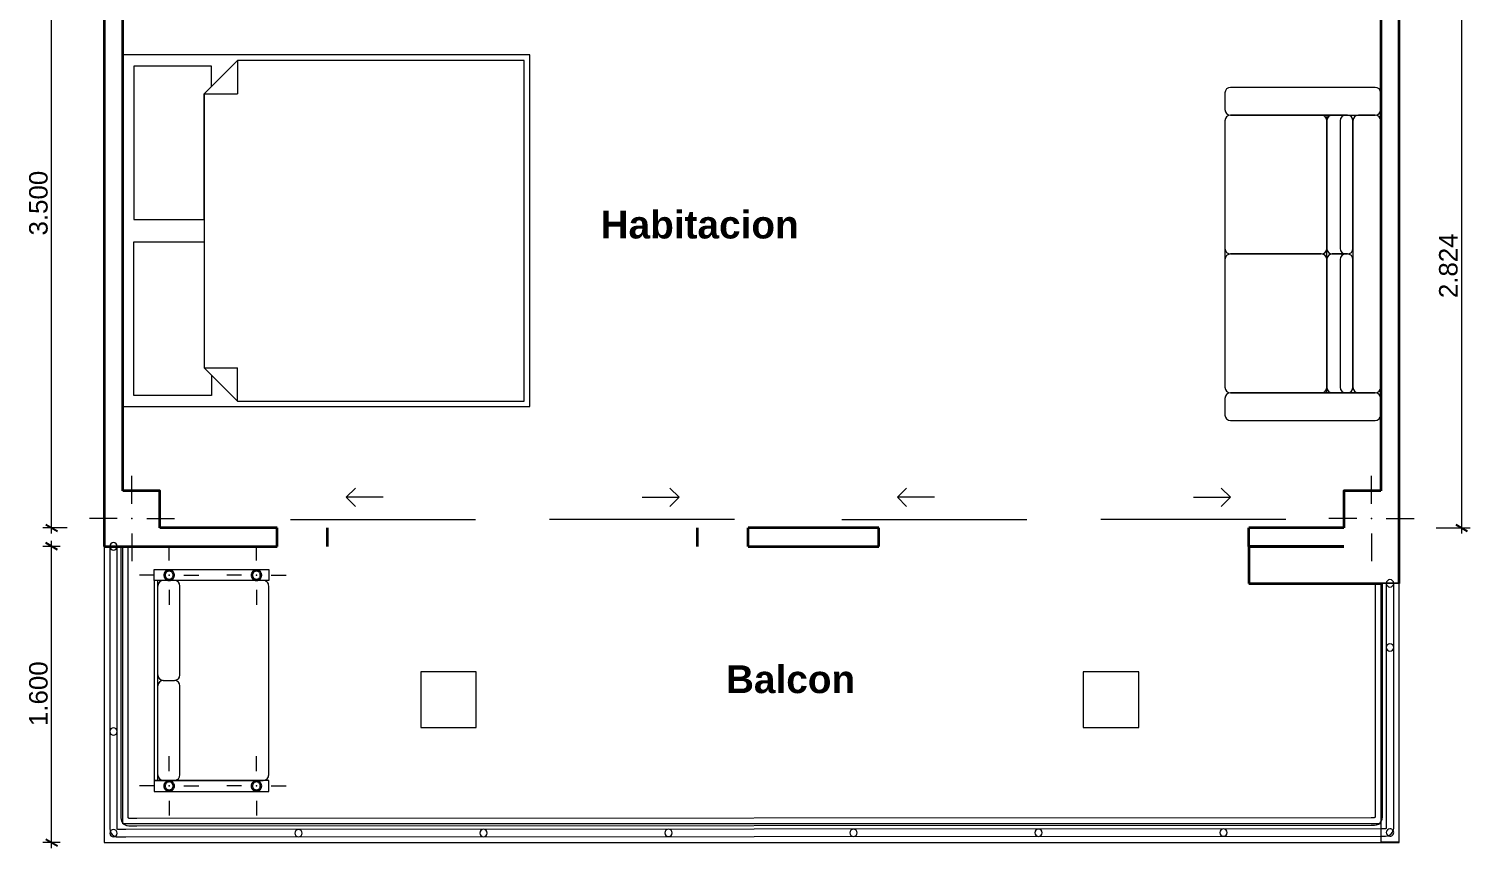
# Model space of a CAD drawing. Header units: metres. Extents: x 325.2 to 347, y -2.1 to 15.3.
# Drawn here: x 339.23 to 347.02, y -2.08 to 2.34 of the extents above; entities that cross this region are included whole.
import ezdxf

# ---------------------------------------------------------------- set-up
doc = ezdxf.new("R2010")
doc.units = ezdxf.units.M
doc.header["$MEASUREMENT"] = 0
doc.set_wipeout_variables(frame=1)
doc.linetypes.add('Wipeout_Contour', pattern=[1, 0, -1])
for name, color, linetype in [('Nuevo_Cotas - General', 7, 'Continuous'), ('Nuevo_Estructura - Carga', 7, 'Continuous'), ('Nuevo_Puertas ARCHICAD', 7, 'Continuous')]:
    doc.layers.add(name, color=color, linetype=linetype)
for name, color, linetype, lineweight in [('Nuevo_Estructura - Carga_Pluma_Nº__20', 1, 'Continuous', 0), ('Nuevo_Estructura - Carga_Pluma_Nº__27', 7, 'Continuous', 35), ('Nuevo_Interior - Escaleras & Barandillas_Pluma_Nº__11', 171, 'Continuous', 18), ('Nuevo_Puertas ARCHICAD_Pluma_Nº__141', 7, 'Continuous', 20), ('Nuevo_Puertas ARCHICAD_Pluma_Nº__27', 7, 'Continuous', 35)]:
    doc.layers.add(name, color=color, linetype=linetype, lineweight=lineweight)
for name, color, linetype, lineweight, true_color in [('Nuevo_Estructura - Carga_Pluma_Nº__28', 7, 'Continuous', 35, 0xa80f02), ('Nuevo_Estructura - Carga_Pluma_Nº__87', 7, 'Continuous', 20, 0x6a6a6a), ('Nuevo_Interior - Lámparas_Pluma_Nº__77', 7, 'Continuous', 20, 0xffeb28), ('Nuevo_Interior - Mobiliario_Pluma_Nº__4', 7, 'Continuous', 20, 0x029e21), ('Nuevo_Notas - Textos_Pluma_Nº__86', 7, 'Continuous', 20, 0x5555ff), ('Nuevo_Puertas ARCHICAD_Pluma_Nº__3', 7, 'Continuous', 18, 0xff6600)]:
    doc.layers.add(name, color=color, linetype=linetype, lineweight=lineweight, true_color=true_color)
doc.styles.add('Estilo_Generado_1', font='arial.ttf')
doc.styles.add('Estilo_Generado_2', font='')
doc.styles.get('Estilo_Generado_2').set_extended_font_data('Arial', bold=True)

# ---------------------------------------------------------------- blocks, each defined once
blk = doc.blocks.new('Puerta Doble Corredera Exterior 24')
at = {"layer": 'Nuevo_Puertas ARCHICAD_Pluma_Nº__141', "color": 7, "linetype": 'Continuous', "lineweight": 20}
for p, q in [((-0.9, 0.265), (-0.85, 0.315)), ((0.9, 0.265), (0.85, 0.315)), ((-0.7, 0.265), (-0.9, 0.265)), ((-0.9, 0.265), (-0.85, 0.215)), ((0.7, 0.265), (0.9, 0.265)), ((0.9, 0.265), (0.85, 0.215))]:
    blk.add_line(p, q, dxfattribs=at)
at = {"layer": 'Nuevo_Puertas ARCHICAD_Pluma_Nº__27', "color": 7, "linetype": 'Continuous', "lineweight": 35}
for p, q in [((-1, 0), (-1, 0.1)), ((1, 0), (1, 0.1))]:
    blk.add_line(p, q, dxfattribs=at)
at = {"layer": 'Nuevo_Puertas ARCHICAD_Pluma_Nº__3', "color": 30, "linetype": 'Continuous', "lineweight": 18, "true_color": 0xff6600}
for p, q in [((-1.2, 0.145), (-0.2, 0.145)), ((1.2, 0.145), (0.2, 0.145))]:
    blk.add_line(p, q, dxfattribs=at)
blk = doc.blocks.new('Puerta Doble Corredera Exterior 24_2')
at = {"layer": 'Nuevo_Puertas ARCHICAD_Pluma_Nº__141', "color": 7, "linetype": 'Continuous', "lineweight": 20}
for p, q in [((-0.9, 0.265), (-0.85, 0.315)), ((0.9, 0.265), (0.85, 0.315)), ((-0.7, 0.265), (-0.9, 0.265)), ((-0.9, 0.265), (-0.85, 0.215)), ((0.7, 0.265), (0.9, 0.265)), ((0.9, 0.265), (0.85, 0.215))]:
    blk.add_line(p, q, dxfattribs=at)
at = {"layer": 'Nuevo_Puertas ARCHICAD_Pluma_Nº__27', "color": 7, "linetype": 'Continuous', "lineweight": 35}
for p, q in [((-1, 0), (-1, 0.1)), ((1, 0), (1, 0.1))]:
    blk.add_line(p, q, dxfattribs=at)
at = {"layer": 'Nuevo_Puertas ARCHICAD_Pluma_Nº__3', "color": 30, "linetype": 'Continuous', "lineweight": 18, "true_color": 0xff6600}
for p, q in [((-1.2, 0.145), (-0.2, 0.145)), ((1.2, 0.145), (0.2, 0.145))]:
    blk.add_line(p, q, dxfattribs=at)

msp = doc.modelspace()

# ---------------------------------------------------------------- linework, layer by layer
at = {"layer": 'Nuevo_Cotas - General', "color": 151, "linetype": 'Continuous', "lineweight": 20, "true_color": 0x80c2ff}
for p, q in [((339.3493, -0.3518), (339.3493, 3.1486)), ((346.9704, 2.4719), (346.9705, -0.3518)), ((339.4338, -0.3518), (339.3024, -0.3518)), ((339.3493, -0.3823), (339.3493, -0.3518)), ((346.8338, -0.3518), (347.0173, -0.3518)), ((346.9705, -0.3518), (346.9705, -0.3823)), ((339.3961, -0.4518), (339.3024, -0.4518)), ((339.3493, -0.4518), (339.3493, -0.4212)), ((339.3493, -2.0518), (339.3493, -0.4518)), ((339.3961, -2.0518), (339.3024, -2.0518)), ((339.3493, -2.0823), (339.3493, -2.0518))]:
    msp.add_line(p, q, dxfattribs=at)
at = {"layer": 'Nuevo_Cotas - General', "color": 161, "linetype": 'Continuous', "lineweight": 25, "true_color": 0x40a5ff}
for p, q in [((339.318, -0.3337), (339.3805, -0.3698)), ((346.9392, -0.3337), (347.0017, -0.3698)), ((339.3805, -0.4698), (339.318, -0.4337)), ((339.318, -2.0337), (339.3805, -2.0698))]:
    msp.add_line(p, q, dxfattribs=at)
at = {"layer": 'Nuevo_Estructura - Carga_Pluma_Nº__20', "color": 1, "linetype": 'Continuous', "lineweight": 0}
for p, q in [((339.7838, -0.2218), (339.7838, -0.0718)), ((346.4838, -0.2218), (346.4838, -0.0718)), ((339.7038, -0.3018), (339.5538, -0.3018)), ((339.8638, -0.3018), (340.0138, -0.3018)), ((346.4038, -0.3018), (346.2538, -0.3018)), ((346.5638, -0.3018), (346.7138, -0.3018)), ((339.7838, -0.3818), (339.7838, -0.5318)), ((346.4838, -0.3818), (346.4838, -0.5318)), ((339.9848, -0.5276), (339.9848, -0.4476)), ((340.4568, -0.5276), (340.4568, -0.4476)), ((339.9048, -0.6076), (339.8248, -0.6076)), ((340.0648, -0.6076), (340.1448, -0.6076)), ((340.3768, -0.6076), (340.2968, -0.6076)), ((340.5368, -0.6076), (340.6168, -0.6076)), ((339.9848, -0.6876), (339.9848, -0.7676)), ((340.4568, -0.6876), (340.4568, -0.7676)), ((339.9848, -1.6662), (339.9848, -1.5862)), ((340.4568, -1.6662), (340.4568, -1.5862)), ((339.9048, -1.7462), (339.8248, -1.7462)), ((340.0648, -1.7462), (340.1448, -1.7462)), ((340.3768, -1.7462), (340.2968, -1.7462)), ((340.5368, -1.7462), (340.6168, -1.7462)), ((339.9848, -1.8262), (339.9848, -1.9062)), ((340.4568, -1.8262), (340.4568, -1.9062))]:
    msp.add_line(p, q, dxfattribs=at)
for p in [(339.7838, -0.3018), (346.4838, -0.3018), (339.9848, -0.6076), (340.4568, -0.6076), (339.9848, -1.7462), (340.4568, -1.7462)]:
    msp.add_point(p, dxfattribs=at)
at = {"layer": 'Nuevo_Estructura - Carga_Pluma_Nº__27', "color": 7, "linetype": 'Continuous', "lineweight": 35}
for p, q in [((340.5692, -0.4518), (340.5692, -0.3518)), ((343.1138, -0.4518), (343.1138, -0.3518)), ((343.8213, -0.4518), (343.8213, -0.3518)), ((345.8213, -0.4518), (345.8213, -0.3518))]:
    msp.add_line(p, q, dxfattribs=at)
at = {"layer": 'Nuevo_Estructura - Carga_Pluma_Nº__27', "color": 7, "linetype": 'Continuous', "lineweight": 35, "flags": 128}
for points in [[(346.6338, -0.4518), (346.6338, 10.9482)], [(339.6338, 3.1486), (339.6338, -0.1518)], [(339.7338, -0.1518), (339.7338, 3.1486)], [(346.5338, 3.1486), (346.5338, -0.1518)], [(340.5692, -0.3518), (339.9338, -0.3518)], [(343.8213, -0.3518), (343.1138, -0.3518)], [(346.3338, -0.3518), (345.8213, -0.3518)], [(339.9338, -0.4518), (340.5692, -0.4518)], [(343.1138, -0.4518), (343.8213, -0.4518)], [(345.8213, -0.4518), (346.3338, -0.4518)], [(346.3338, -0.4518), (345.8213, -0.4518)], [(345.8213, -0.4518), (345.8213, -0.6518)], [(346.6338, -0.6518), (346.6338, -0.4518)], [(345.8213, -0.6518), (346.6338, -0.6518)]]:
    msp.add_lwpolyline(points, dxfattribs=at)
at = {"layer": 'Nuevo_Estructura - Carga_Pluma_Nº__28', "color": 14, "linetype": 'Continuous', "lineweight": 35, "true_color": 0xa80f02, "flags": 128}
for points in [[(339.6338, -0.1518), (339.6338, -0.3518)], [(339.9338, -0.3518), (339.9338, -0.1518), (339.7338, -0.1518)], [(346.5338, -0.1518), (346.3338, -0.1518), (346.3338, -0.3518)]]:
    msp.add_lwpolyline(points, dxfattribs=at)
for points in [[(339.9598, -0.6076, 0.414214), (339.9848, -0.6326, 0.414214), (340.0098, -0.6076, 0.414214), (339.9848, -0.5826, 0.414214)], [(340.4318, -0.6076, 0.414214), (340.4568, -0.6326, 0.414214), (340.4818, -0.6076, 0.414214), (340.4568, -0.5826, 0.414214)], [(339.9598, -1.7462, 0.414214), (339.9848, -1.7712, 0.414214), (340.0098, -1.7462, 0.414214), (339.9848, -1.7212, 0.414214)], [(340.4318, -1.7462, 0.414214), (340.4568, -1.7712, 0.414214), (340.4818, -1.7462, 0.414214), (340.4568, -1.7212, 0.414214)]]:
    msp.add_lwpolyline(points, format="xyb", close=True, dxfattribs=at)
at = {"layer": 'Nuevo_Interior - Lámparas_Pluma_Nº__77', "color": 2, "linetype": 'Continuous', "lineweight": 20, "true_color": 0xffeb28, "flags": 128}
for points in [[(341.3449, -1.4305), (341.6449, -1.4305), (341.6449, -1.1305), (341.3449, -1.1305)], [(344.9255, -1.4305), (345.2255, -1.4305), (345.2255, -1.1305), (344.9255, -1.1305)]]:
    msp.add_lwpolyline(points, close=True, dxfattribs=at)
at = {"layer": 'Nuevo_Interior - Mobiliario_Pluma_Nº__4', "color": 104, "linetype": 'Continuous', "lineweight": 20, "true_color": 0x029e21}
for p, q in [((340.3538, 2.1731), (340.3538, 1.9931)), ((346.5038, 2.0277), (345.7218, 2.0277)), ((340.1738, 1.9931), (340.3538, 1.9931)), ((345.6918, 1.9977), (345.6918, 1.9077)), ((346.5338, 1.9077), (346.5338, 1.9977)), ((346.2122, 1.8777), (345.7218, 1.8777)), ((346.2122, 1.8777), (345.7218, 1.8777)), ((345.7218, 1.8777), (346.5038, 1.8777)), ((346.2722, 1.8777), (346.2122, 1.8777)), ((346.2422, 1.8777), (346.2422, 1.8477)), ((346.3449, 1.8777), (346.2722, 1.8777)), ((346.3538, 1.8777), (346.3449, 1.8777)), ((346.3538, 1.8777), (346.4138, 1.8777)), ((346.5038, 1.8777), (346.4138, 1.8777)), ((345.6918, 1.8477), (345.6918, 1.1577)), ((345.6918, 1.8477), (345.6918, 0.4077)), ((346.2422, 1.1577), (346.2422, 1.8477)), ((346.2422, 0.4077), (346.2422, 1.8477)), ((346.2422, 1.8477), (346.2422, 1.1577)), ((346.3149, 1.8477), (346.3149, 1.1577)), ((346.3838, 1.8477), (346.3838, 0.4077)), ((346.3838, 1.1577), (346.3838, 1.8477)), ((346.5338, 0.4077), (346.5338, 1.8477)), ((345.6918, 1.0977), (345.6918, 0.4077)), ((345.7218, 1.1277), (346.2122, 1.1277)), ((346.2122, 1.1277), (345.7218, 1.1277)), ((346.2422, 0.4077), (346.2422, 1.0977)), ((346.2422, 1.0977), (346.2422, 0.4077)), ((346.2722, 1.1277), (346.3449, 1.1277)), ((346.3449, 1.1277), (346.2722, 1.1277)), ((346.3149, 1.0977), (346.3149, 0.4077)), ((346.3449, 1.1277), (346.3538, 1.1277)), ((346.3538, 1.1277), (346.3449, 1.1277)), ((346.3838, 0.4077), (346.3838, 1.0977)), ((340.1738, 0.5131), (340.3538, 0.5131)), ((340.3538, 0.3331), (340.3538, 0.5131)), ((346.2422, 0.3777), (346.2422, 0.4077)), ((345.6918, 0.3477), (345.6918, 0.2577)), ((345.7218, 0.3777), (346.2122, 0.3777)), ((345.7218, 0.3777), (346.2122, 0.3777)), ((346.5038, 0.3777), (345.7218, 0.3777)), ((346.2122, 0.3777), (346.2722, 0.3777)), ((346.2722, 0.3777), (346.3449, 0.3777)), ((346.3449, 0.3777), (346.3538, 0.3777)), ((346.3538, 0.3777), (346.4138, 0.3777)), ((346.4138, 0.3777), (346.5038, 0.3777)), ((346.5338, 0.2577), (346.5338, 0.3477)), ((345.7218, 0.2277), (346.5038, 0.2277)), ((339.9233, -1.7162), (339.9233, -0.6362)), ((340.0433, -1.1462), (340.0433, -0.6662)), ((339.9533, -1.1762), (340.0133, -1.1762)), ((340.0433, -1.6862), (340.0433, -1.2062))]:
    msp.add_line(p, q, dxfattribs=at)
at = {"layer": 'Nuevo_Interior - Mobiliario_Pluma_Nº__4', "color": 104, "linetype": 'Continuous', "lineweight": 20, "true_color": 0x029e21, "flags": 128}
for points in [[(341.9338, 0.3031), (341.9338, 2.2031), (339.7338, 2.2031), (339.7338, 0.3031)], [(340.1738, 1.3131), (340.1738, 1.9931), (340.2138, 2.0331), (340.2138, 2.1431), (339.7938, 2.1431), (339.7938, 1.3131)], [(341.9038, 0.3331), (341.9038, 2.1731), (340.3538, 2.1731), (340.1738, 1.9931), (340.1738, 0.5131), (340.3538, 0.3331)], [(340.1738, 1.1931), (340.1738, 0.5131), (340.2138, 0.4731), (340.2138, 0.3631), (339.7938, 0.3631), (339.7938, 1.1931)], [(340.5233, -0.5762), (340.5233, -0.6362), (339.9033, -0.6362), (339.9033, -0.5762)], [(340.5233, -1.7762), (340.5233, -1.7162), (339.9033, -1.7162), (339.9033, -1.7762)]]:
    msp.add_lwpolyline(points, close=True, dxfattribs=at)
msp.add_lwpolyline([(340.4933, -1.7162, 0.414214), (340.5233, -1.6862), (340.5233, -0.6662, 0.414214), (340.4933, -0.6362), (339.9033, -0.6362), (339.9033, -1.7162)], format="xyb", close=True, dxfattribs=at)
at = {"layer": 'Nuevo_Interior - Mobiliario_Pluma_Nº__4', "color": 104, "linetype": 'Continuous', "lineweight": 20, "true_color": 0x029e21}
for centre, start, end in [((345.7218, 1.9977), 90, 180), ((346.5038, 1.9977), 0, 90), ((345.7218, 1.9077), 180, 270), ((345.7218, 1.8477), 90, 180), ((345.7218, 1.8477), 90, 180), ((346.2122, 1.8477), 0, 90), ((346.2122, 1.8477), 0, 90), ((346.2722, 1.8477), 90, 180), ((346.3449, 1.8477), 90, 180), ((346.3538, 1.8477), 0, 90), ((346.4138, 1.8477), 90, 180), ((346.5038, 1.9077), 270, 0), ((346.5038, 1.8477), 0, 90), ((345.7218, 1.1577), 180, 270), ((345.7218, 1.0977), 90, 180), ((346.2122, 1.1577), 270, 0), ((346.2122, 1.0977), 0, 90), ((346.2722, 1.1577), 180, 270), ((346.2722, 1.0977), 90, 180), ((346.3449, 1.1577), 180, 270), ((346.3449, 1.0977), 90, 180), ((346.3538, 1.1577), 270, 0), ((346.3538, 1.0977), 0, 90), ((345.7218, 0.4077), 180, 270), ((345.7218, 0.4077), 180, 270), ((346.2122, 0.4077), 270, 0), ((346.2122, 0.4077), 270, 0), ((346.2722, 0.4077), 180, 270), ((346.3449, 0.4077), 180, 270), ((346.3538, 0.4077), 270, 0), ((346.4138, 0.4077), 180, 270), ((346.5038, 0.4077), 270, 0), ((345.7218, 0.3477), 90, 180), ((346.5038, 0.3477), 0, 90), ((345.7218, 0.2577), 180, 270), ((346.5038, 0.2577), 270, 0), ((339.9533, -0.6662), 90, 180), ((340.0133, -0.6662), 0, 90), ((339.9533, -1.1462), 180, 270), ((340.0133, -1.1462), 270, 0), ((339.9533, -1.2062), 90, 180), ((340.0133, -1.2062), 0, 90), ((339.9533, -1.6862), 180, 270), ((340.0133, -1.6862), 270, 0)]:
    msp.add_arc(centre, 0.03, start, end, dxfattribs=at)

# ---------------------------------------------------------------- block references
at = {"layer": 'Nuevo_Puertas ARCHICAD', "color": 21, "linetype": 'Continuous', "lineweight": 18, "true_color": 0xff9955}
for name, p in [('Puerta Doble Corredera Exterior 24', (341.8415, -0.4518)), ('Puerta Doble Corredera Exterior 24_2', (344.8213, -0.4518))]:
    msp.add_blockref(name, p, dxfattribs=at)

# ---------------------------------------------------------------- texts
at = {"layer": 'Nuevo_Cotas - General', "color": 5, "lineweight": 25, "char_height": 0.1, "attachment_point": 7, "style": 'Estilo_Generado_1'}
for s, insert, rotation in [('\\A1;{\\pql;\\fArial|b0|i0|c0|p34;3.500}', (339.3293, 1.2275), 90), ('\\A1;{\\pql;\\fArial|b0|i0|c0|p34;2.824}', (346.9505, 0.8891), 90.0004), ('\\A1;{\\pql;\\fArial|b0|i0|c0|p34;1.600}', (339.3293, -1.4227), 90)]:
    msp.add_mtext(s, dxfattribs=dict(at, insert=insert, rotation=rotation))
at = {"layer": 'Nuevo_Notas - Textos_Pluma_Nº__86', "color": 173, "true_color": 0x5555ff, "style": 'Estilo_Generado_2'}
for s, p in [('Habitacion', (342.3169, 1.2113)), ('Balcon', (342.9945, -1.2448))]:
    msp.add_text(s, height=0.15, dxfattribs=at).set_placement(p)

# ---------------------------------------------------------------- wipeouts: each hides what was drawn before it
at = {"color": 254, "linetype": 'Wipeout_Contour', "lineweight": 0, "ltscale": 976.676044}
msp.add_wipeout([(339.7338, -1.9518), (339.6338, -2.0518), (339.7338, -2.0518)], dxfattribs=at).dxf.layer = 'Nuevo_Estructura - Carga'

# ---------------------------------------------------------------- next in the draw order: wipeouts: each hides what was drawn before it
at = {"color": 254, "linetype": 'Wipeout_Contour', "lineweight": 0, "ltscale": 1302.823484}
msp.add_wipeout([(339.7338, -1.9518), (339.7338, -0.4518), (339.6338, -0.4518), (339.6338, -1.9518)], dxfattribs=at).dxf.layer = 'Nuevo_Estructura - Carga'

# ---------------------------------------------------------------- next in the draw order: linework, layer by layer
at = {"layer": 'Nuevo_Estructura - Carga_Pluma_Nº__28', "color": 14, "linetype": 'Continuous', "lineweight": 35, "true_color": 0xa80f02, "flags": 128}
for points in [[(339.6338, -0.3518), (339.6338, -0.4518)], [(339.6338, -0.4518), (339.7338, -0.4518)], [(339.7338, -0.4518), (339.9338, -0.4518)]]:
    msp.add_lwpolyline(points, dxfattribs=at)
at = {"layer": 'Nuevo_Interior - Escaleras & Barandillas_Pluma_Nº__11', "color": 171, "linetype": 'Continuous', "lineweight": 18}
for p, q in [((339.7038, -0.4518), (339.6638, -0.4518)), ((339.7038, -0.4518), (339.6638, -0.4518)), ((339.7238, -0.4518), (339.7238, -1.9007)), ((339.7638, -0.4518), (339.7238, -0.4518)), ((339.7638, -1.9007), (339.7638, -0.4518))]:
    msp.add_line(p, q, dxfattribs=at)
at = {"layer": 'Nuevo_Interior - Escaleras & Barandillas_Pluma_Nº__11', "color": 171, "linetype": 'Continuous', "lineweight": 18, "flags": 128}
for points in [[(339.6638, -0.4518, 1), (339.7038, -0.4518, 1)], [(339.6638, -1.4518, 1), (339.7038, -1.4518, 1)]]:
    msp.add_lwpolyline(points, format="xyb", close=True, dxfattribs=at)

# ---------------------------------------------------------------- next in the draw order: wipeouts: each hides what was drawn before it
at = {"color": 254, "linetype": 'Wipeout_Contour', "lineweight": 0, "ltscale": 977.570798}
msp.add_wipeout([(339.6338, -1.9518), (339.6338, -2.0518), (339.7338, -1.9518)], dxfattribs=at).dxf.layer = 'Nuevo_Estructura - Carga'

# ---------------------------------------------------------------- next in the draw order: linework, layer by layer
at = {"layer": 'Nuevo_Estructura - Carga_Pluma_Nº__87', "color": 251, "linetype": 'Continuous', "lineweight": 20, "true_color": 0x6a6a6a, "flags": 128}
for points in [[(339.6338, -0.4518), (339.6338, -2.0518)], [(339.7338, -1.9518), (339.7338, -0.4518)], [(339.6338, -2.0518), (339.7338, -2.0518)]]:
    msp.add_lwpolyline(points, dxfattribs=at)
at = {"layer": 'Nuevo_Interior - Escaleras & Barandillas_Pluma_Nº__11', "color": 171, "linetype": 'Continuous', "lineweight": 18}
for p, q in [((339.6638, -0.4518), (339.6638, -1.9607)), ((339.6638, -0.4518), (339.6638, -1.9607)), ((339.6638, -1.9607), (339.6638, -1.9767)), ((339.6638, -1.9607), (339.6638, -1.9767)), ((339.6638, -1.9767), (339.6638, -1.978)), ((339.6638, -1.9767), (339.6638, -1.978)), ((339.6638, -1.978), (339.6652, -1.9884)), ((339.6638, -1.978), (339.6652, -1.9884)), ((339.6652, -1.9884), (339.6697, -1.9993)), ((339.6652, -1.9884), (339.6697, -1.9993)), ((339.6697, -1.9993), (339.6769, -2.0087)), ((339.6697, -1.9993), (339.6769, -2.0087)), ((339.6769, -2.0087), (339.6863, -2.0159)), ((339.6769, -2.0087), (339.6863, -2.0159)), ((339.6863, -2.0159), (339.6942, -2.0192)), ((339.6863, -2.0159), (339.6942, -2.0192))]:
    msp.add_line(p, q, dxfattribs=at)

# ---------------------------------------------------------------- next in the draw order: wipeouts: each hides what was drawn before it
at = {"color": 254, "linetype": 'Wipeout_Contour', "lineweight": 0, "ltscale": 1316.831302}
msp.add_wipeout([(339.7338, -2.0518), (346.6338, -2.0518), (346.6338, -1.9518), (339.7338, -1.9518)], dxfattribs=at).dxf.layer = 'Nuevo_Estructura - Carga'

# ---------------------------------------------------------------- next in the draw order: linework, layer by layer
at = {"layer": 'Nuevo_Estructura - Carga_Pluma_Nº__87', "color": 251, "linetype": 'Continuous', "lineweight": 20, "true_color": 0x6a6a6a, "flags": 128}
for points in [[(346.6338, -1.9518), (339.7338, -1.9518)], [(346.6338, -2.0518), (346.6338, -1.9518)], [(339.7338, -2.0518), (346.6338, -2.0518)]]:
    msp.add_lwpolyline(points, dxfattribs=at)
at = {"layer": 'Nuevo_Interior - Escaleras & Barandillas_Pluma_Nº__11', "color": 171, "linetype": 'Continuous', "lineweight": 18}
for p, q in [((339.7038, -1.9607), (339.7038, -0.4518)), ((339.7038, -1.9607), (339.7038, -0.4518)), ((339.7238, -1.9007), (339.7238, -1.9167)), ((339.7238, -1.9167), (339.7238, -1.918)), ((339.7238, -1.918), (339.7252, -1.9284)), ((339.7252, -1.9284), (339.7297, -1.9393)), ((339.7297, -1.9393), (339.7369, -1.9487)), ((339.7638, -1.9154), (339.7638, -1.9007)), ((339.7642, -1.918), (339.7638, -1.9154)), ((339.7646, -1.9191), (339.7642, -1.918)), ((339.7654, -1.9201), (339.7646, -1.9191)), ((339.7664, -1.9209), (339.7654, -1.9201)), ((339.7676, -1.9214), (339.7664, -1.9209)), ((339.7697, -1.9216), (339.7676, -1.9214)), ((339.7701, -1.9217), (339.7697, -1.9216)), ((339.7938, -1.9217), (339.7701, -1.9217)), ((339.8099, -1.9217), (339.7938, -1.9217)), ((346.4828, -1.9179), (339.8099, -1.9217)), ((339.6942, -2.0192), (339.6972, -2.0204)), ((339.6942, -2.0192), (339.6972, -2.0204)), ((339.6972, -2.0204), (339.7075, -2.0217)), ((339.6972, -2.0204), (339.7075, -2.0217)), ((339.7038, -1.9754), (339.7038, -1.9607)), ((339.7038, -1.9754), (339.7038, -1.9607)), ((339.7042, -1.978), (339.7038, -1.9754)), ((339.7042, -1.978), (339.7038, -1.9754)), ((339.7046, -1.9791), (339.7042, -1.978)), ((339.7046, -1.9791), (339.7042, -1.978)), ((339.7054, -1.9801), (339.7046, -1.9791)), ((339.7054, -1.9801), (339.7046, -1.9791)), ((339.7064, -1.9809), (339.7054, -1.9801)), ((339.7064, -1.9809), (339.7054, -1.9801)), ((339.7076, -1.9814), (339.7064, -1.9809)), ((339.7076, -1.9814), (339.7064, -1.9809)), ((339.7075, -2.0217), (339.7338, -2.0217)), ((339.7075, -2.0217), (339.7338, -2.0217)), ((339.7097, -1.9817), (339.7076, -1.9814)), ((339.7097, -1.9817), (339.7076, -1.9814)), ((339.7101, -1.9817), (339.7097, -1.9817)), ((339.7101, -1.9817), (339.7097, -1.9817)), ((339.7338, -1.9817), (339.7101, -1.9817)), ((339.7338, -1.9817), (339.7101, -1.9817)), ((339.7499, -1.9817), (339.7338, -1.9817)), ((339.7499, -1.9817), (339.7338, -1.9817)), ((339.7338, -2.0217), (339.7499, -2.0217)), ((339.7338, -2.0217), (339.7499, -2.0217)), ((339.7369, -1.9487), (339.7463, -1.9558)), ((339.7463, -1.9558), (339.7542, -1.9591)), ((339.7542, -1.9591), (339.7572, -1.9603)), ((339.7572, -1.9603), (339.7675, -1.9617)), ((339.7675, -1.9617), (339.7938, -1.9617)), ((339.7938, -1.9617), (339.8099, -1.9617)), ((339.8099, -1.9617), (346.4828, -1.9579))]:
    msp.add_line(p, q, dxfattribs=at)
at = {"layer": 'Nuevo_Interior - Escaleras & Barandillas_Pluma_Nº__11', "color": 171, "linetype": 'Continuous', "lineweight": 18, "flags": 128}
for points in [[(339.6638, -2.0017, 1), (339.7038, -2.0017, 1)], [(340.6838, -2.0212, 1), (340.6838, -1.9812, 1)], [(341.6838, -2.0206, 1), (341.6838, -1.9806, 1)], [(342.6838, -2.0201, 1), (342.6838, -1.9801, 1)], [(343.6838, -2.0195, 1), (343.6838, -1.9795, 1)], [(344.6838, -2.0189, 1), (344.6838, -1.9789, 1)], [(345.6838, -2.0184, 1), (345.6838, -1.9784, 1)]]:
    msp.add_lwpolyline(points, format="xyb", close=True, dxfattribs=at)

# ---------------------------------------------------------------- next in the draw order: wipeouts: each hides what was drawn before it
at = {"color": 254, "linetype": 'Wipeout_Contour', "lineweight": 0, "ltscale": 1330.424404}
msp.add_wipeout([(346.6338, -2.0479), (346.6338, -0.6518), (346.5338, -0.6518), (346.5338, -2.0479)], dxfattribs=at).dxf.layer = 'Nuevo_Estructura - Carga'

# ---------------------------------------------------------------- next in the draw order: linework, layer by layer
at = {"layer": 'Nuevo_Estructura - Carga_Pluma_Nº__87', "color": 251, "linetype": 'Continuous', "lineweight": 20, "true_color": 0x6a6a6a, "flags": 128}
for points in [[(346.6338, -0.6518), (346.5338, -0.6518)], [(346.5338, -0.6518), (346.5338, -2.0479)], [(346.6338, -2.0479), (346.6338, -0.6518)], [(346.5338, -2.0479), (346.6338, -2.0479)]]:
    msp.add_lwpolyline(points, dxfattribs=at)
at = {"layer": 'Nuevo_Interior - Escaleras & Barandillas_Pluma_Nº__11', "color": 171, "linetype": 'Continuous', "lineweight": 18}
for p, q in [((346.5438, -0.6518), (346.5038, -0.6518)), ((346.5038, -0.6518), (346.5038, -1.8719)), ((346.5438, -1.8719), (346.5438, -0.6518)), ((346.6038, -0.6518), (346.5638, -0.6518)), ((346.5638, -0.6518), (346.5638, -1.9318)), ((346.6038, -0.6518), (346.5638, -0.6518)), ((346.5638, -0.6518), (346.5638, -1.9318)), ((346.6038, -1.9318), (346.6038, -0.6518)), ((346.6038, -1.9318), (346.6038, -0.6518)), ((346.4975, -1.9179), (346.4828, -1.9179)), ((346.5001, -1.9176), (346.4975, -1.9179)), ((346.5013, -1.9171), (346.5001, -1.9176)), ((346.5023, -1.9163), (346.5013, -1.9171)), ((346.503, -1.9153), (346.5023, -1.9163)), ((346.5035, -1.9142), (346.503, -1.9153)), ((346.5038, -1.912), (346.5035, -1.9142)), ((346.5038, -1.8719), (346.5038, -1.8879)), ((346.5038, -1.8879), (346.5038, -1.9116)), ((346.5038, -1.9116), (346.5038, -1.912)), ((346.5214, -1.952), (346.5308, -1.9449)), ((346.5308, -1.9449), (346.538, -1.9355)), ((346.538, -1.9355), (346.5413, -1.9275)), ((346.5413, -1.9275), (346.5425, -1.9246)), ((346.5425, -1.9246), (346.5438, -1.9142)), ((346.5438, -1.8879), (346.5438, -1.8719)), ((346.5438, -1.9142), (346.5438, -1.8879)), ((346.5638, -1.9318), (346.5638, -1.9479)), ((346.5638, -1.9318), (346.5638, -1.9479)), ((346.6038, -1.9479), (346.6038, -1.9318)), ((346.6038, -1.9479), (346.6038, -1.9318)), ((346.5428, -1.9779), (339.7499, -1.9817)), ((346.5428, -1.9779), (339.7499, -1.9817)), ((339.7499, -2.0217), (346.5428, -2.0179)), ((339.7499, -2.0217), (346.5428, -2.0179)), ((346.4828, -1.9579), (346.4989, -1.9579)), ((346.4989, -1.9579), (346.5002, -1.9579)), ((346.5002, -1.9579), (346.5106, -1.9566)), ((346.5106, -1.9566), (346.5214, -1.952)), ((346.5575, -1.9779), (346.5428, -1.9779)), ((346.5575, -1.9779), (346.5428, -1.9779)), ((346.5428, -2.0179), (346.5589, -2.0179)), ((346.5428, -2.0179), (346.5589, -2.0179)), ((346.5601, -1.9776), (346.5575, -1.9779)), ((346.5601, -1.9776), (346.5575, -1.9779)), ((346.5589, -2.0179), (346.5602, -2.0179)), ((346.5589, -2.0179), (346.5602, -2.0179)), ((346.5613, -1.9771), (346.5601, -1.9776)), ((346.5613, -1.9771), (346.5601, -1.9776)), ((346.5602, -2.0179), (346.5706, -2.0165)), ((346.5602, -2.0179), (346.5706, -2.0165)), ((346.5623, -1.9763), (346.5613, -1.9771)), ((346.5623, -1.9763), (346.5613, -1.9771)), ((346.563, -1.9753), (346.5623, -1.9763)), ((346.563, -1.9753), (346.5623, -1.9763)), ((346.5635, -1.9741), (346.563, -1.9753)), ((346.5635, -1.9741), (346.563, -1.9753)), ((346.5638, -1.972), (346.5635, -1.9741)), ((346.5638, -1.972), (346.5635, -1.9741)), ((346.5638, -1.9479), (346.5638, -1.9716)), ((346.5638, -1.9479), (346.5638, -1.9716)), ((346.5638, -1.9716), (346.5638, -1.972)), ((346.5638, -1.9716), (346.5638, -1.972)), ((346.5706, -2.0165), (346.5814, -2.012)), ((346.5706, -2.0165), (346.5814, -2.012)), ((346.5814, -2.012), (346.5908, -2.0048)), ((346.5814, -2.012), (346.5908, -2.0048)), ((346.5908, -2.0048), (346.598, -1.9955)), ((346.5908, -2.0048), (346.598, -1.9955)), ((346.598, -1.9955), (346.6013, -1.9875)), ((346.598, -1.9955), (346.6013, -1.9875)), ((346.6013, -1.9875), (346.6025, -1.9846)), ((346.6013, -1.9875), (346.6025, -1.9846)), ((346.6025, -1.9846), (346.6038, -1.9742)), ((346.6025, -1.9846), (346.6038, -1.9742)), ((346.6038, -1.9742), (346.6038, -1.9479)), ((346.6038, -1.9742), (346.6038, -1.9479))]:
    msp.add_line(p, q, dxfattribs=at)
at = {"layer": 'Nuevo_Interior - Escaleras & Barandillas_Pluma_Nº__11', "color": 171, "linetype": 'Continuous', "lineweight": 18, "flags": 128}
for points in [[(346.6038, -0.6518, 1), (346.5638, -0.6518, 1)], [(346.6038, -0.9979, 1), (346.5638, -0.9979, 1)], [(346.5839, -2.0179, 1), (346.5838, -1.9779, 1)]]:
    msp.add_lwpolyline(points, format="xyb", close=True, dxfattribs=at)

doc.saveas('drawing.dxf')
